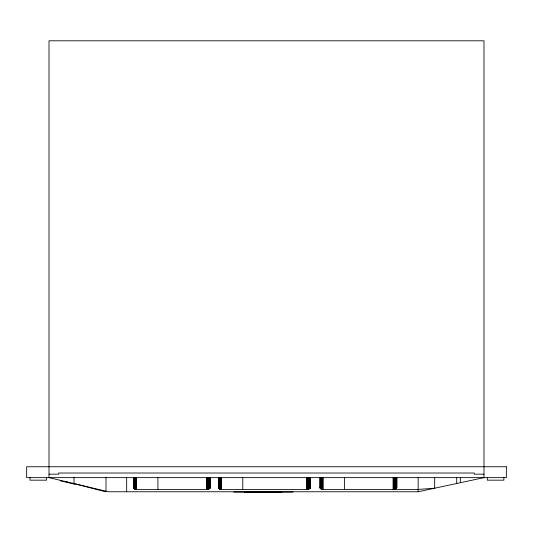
<?xml version="1.0" encoding="UTF-8"?>
<svg xmlns="http://www.w3.org/2000/svg" width="533" height="533" viewBox="0 0 533 533"><rect width="100%" height="100%" fill="white"/><g stroke="black" fill="none" stroke-linecap="round" stroke-linejoin="round"><path stroke-width="0.8" d="M133.477 487.695L134.389 488.914L136.601 489.414L206.551 489.414L209.203 488.808L210.308 487.349M310.426 487.349L309.327 488.808L306.675 489.414L221.475 489.414L219.263 488.914L218.35 487.695M66.971 482.385L67.078 481.932M67.405 482.485L67.511 482.039M393.068 477.641L393.068 489.414L395.726 488.808L396.792 487.615L396.825 477.641M418.158 491.759L483.991 477.641L483.991 40.801L49.009 40.801L49.009 477.641L108.419 491.759L418.158 491.759L418.158 477.641M49.009 474.17L58.75 474.17L58.75 473.018L474.25 473.018L474.25 474.17L483.991 474.17M319.993 487.695L320.906 488.914L323.118 489.414L418.158 489.414L434.681 488.215L434.681 477.641M233.687 492.106L293.11 492.106M244.5 492.199L251.969 492.199M252.209 492.199L263.648 492.199M263.848 492.199L269.418 492.199M269.711 492.199L276.567 492.199M277.093 492.199L281.75 492.199M60.222 480.779L74.587 484.191M72.475 483.218L105.414 491.759M503.872 477.641L503.872 480.173L487.322 480.173L487.322 477.641M460.312 477.641L460.312 482.718M456.701 477.641L456.701 483.491M396.745 477.641L396.745 487.748M396.619 477.641L396.619 488.008M396.539 477.641L396.539 488.141M396.432 477.641L396.432 488.261M396.319 477.641L396.319 488.381M396.046 477.641L396.046 488.608M395.726 477.641L395.726 488.808M395.539 477.641L395.539 488.901M395.353 477.641L395.353 488.988M394.946 477.641L394.946 489.141M394.507 477.641L394.507 489.261M394.04 477.641L394.04 489.347M393.561 477.641L393.561 489.401M344.445 477.641L344.445 489.414M323.118 477.641L323.118 489.414M322.712 477.641L322.712 489.401M322.312 477.641L322.312 489.354M321.925 477.641L321.925 489.287M321.559 477.641L321.559 489.187M321.219 477.641L321.219 489.061M320.906 477.641L320.906 488.914M320.639 477.641L320.639 488.741M320.413 477.641L320.413 488.554M320.233 477.641L320.233 488.355M320.166 477.641L320.166 488.248M320.02 477.641L320.02 487.922M310.346 477.641L310.346 487.748M310.219 477.641L310.219 488.008M310.139 477.641L310.139 488.141M310.033 477.641L310.033 488.261M309.926 477.641L309.926 488.381M309.653 477.641L309.653 488.608M309.327 477.641L309.327 488.808M309.14 477.641L309.14 488.901M308.96 477.641L308.96 488.988M308.547 477.641L308.547 489.141M308.107 477.641L308.107 489.261M307.641 477.641L307.641 489.347M307.161 477.641L307.161 489.401M306.675 477.641L306.675 489.414M242.795 477.641L242.795 489.414M221.475 477.641L221.475 489.414M221.068 477.641L221.068 489.401M220.662 477.641L220.662 489.354M220.276 477.641L220.276 489.287M219.909 477.641L219.909 489.187M219.569 477.641L219.569 489.061M219.263 477.641L219.263 488.914M218.996 477.641L218.996 488.741M218.763 477.641L218.763 488.554M218.583 477.641L218.583 488.355M218.457 477.641L218.457 488.141M218.377 477.641L218.377 487.922M210.308 477.641L210.275 487.615M210.175 477.641L210.175 487.882M210.095 477.641L210.095 488.008M210.022 477.641L210.022 488.141M209.909 477.641L209.909 488.261M209.802 477.641L209.802 488.381M209.529 477.641L209.529 488.608M209.203 477.641L209.203 488.808M209.023 477.641L209.023 488.901M208.836 477.641L208.836 488.988M208.43 477.641L208.43 489.141M207.983 477.641L207.983 489.261M207.524 477.641L207.524 489.347M207.037 477.641L207.037 489.401M206.551 477.641L206.551 489.414M157.921 477.641L157.921 489.414M136.601 477.641L136.601 489.414M136.195 477.641L136.195 489.401M135.795 477.641L135.795 489.354M135.409 477.641L135.409 489.287M135.036 477.641L135.036 489.187M134.696 477.641L134.696 489.061M134.389 477.641L134.389 488.914M134.123 477.641L134.123 488.741M133.896 477.641L133.896 488.554M133.71 477.641L133.71 488.355M133.65 477.641L133.65 488.248M133.503 477.641L133.503 487.922M126.667 477.641L126.667 491.759M106 477.641L106 491.186M74.007 477.641L74.007 483.578M46.531 477.641L46.531 480.173L29.981 480.173L29.981 477.641M506.35 466.755L26.65 466.755L26.65 477.641L506.35 477.641L506.35 466.755"/></g></svg>
